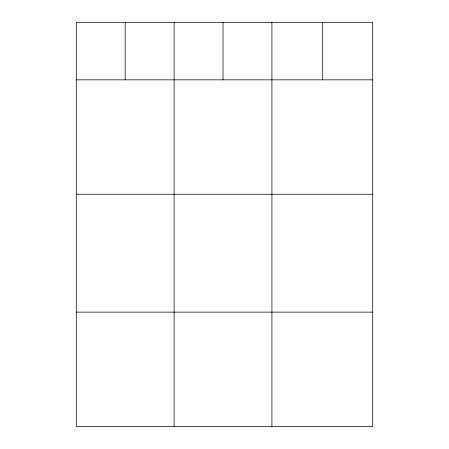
<?xml version="1.0" encoding="UTF-8"?>
<svg xmlns="http://www.w3.org/2000/svg" width="449" height="449" viewBox="0 0 449 449"><rect width="100%" height="100%" fill="white"/><g stroke="black" fill="none" stroke-linecap="round" stroke-linejoin="round"><path stroke-width="0.67" d="M372.709 79.843L372.709 426.55L76.291 426.55L76.291 22.45L372.709 22.45L372.709 79.843L76.291 79.843M76.291 194.254L372.709 194.254M76.291 312.134L372.709 312.134M322.32 22.45L322.32 79.843M271.926 22.45L271.926 426.55M223.018 22.45L223.018 79.843M174.111 22.45L174.111 426.55M125.198 22.45L125.198 79.843"/></g></svg>
